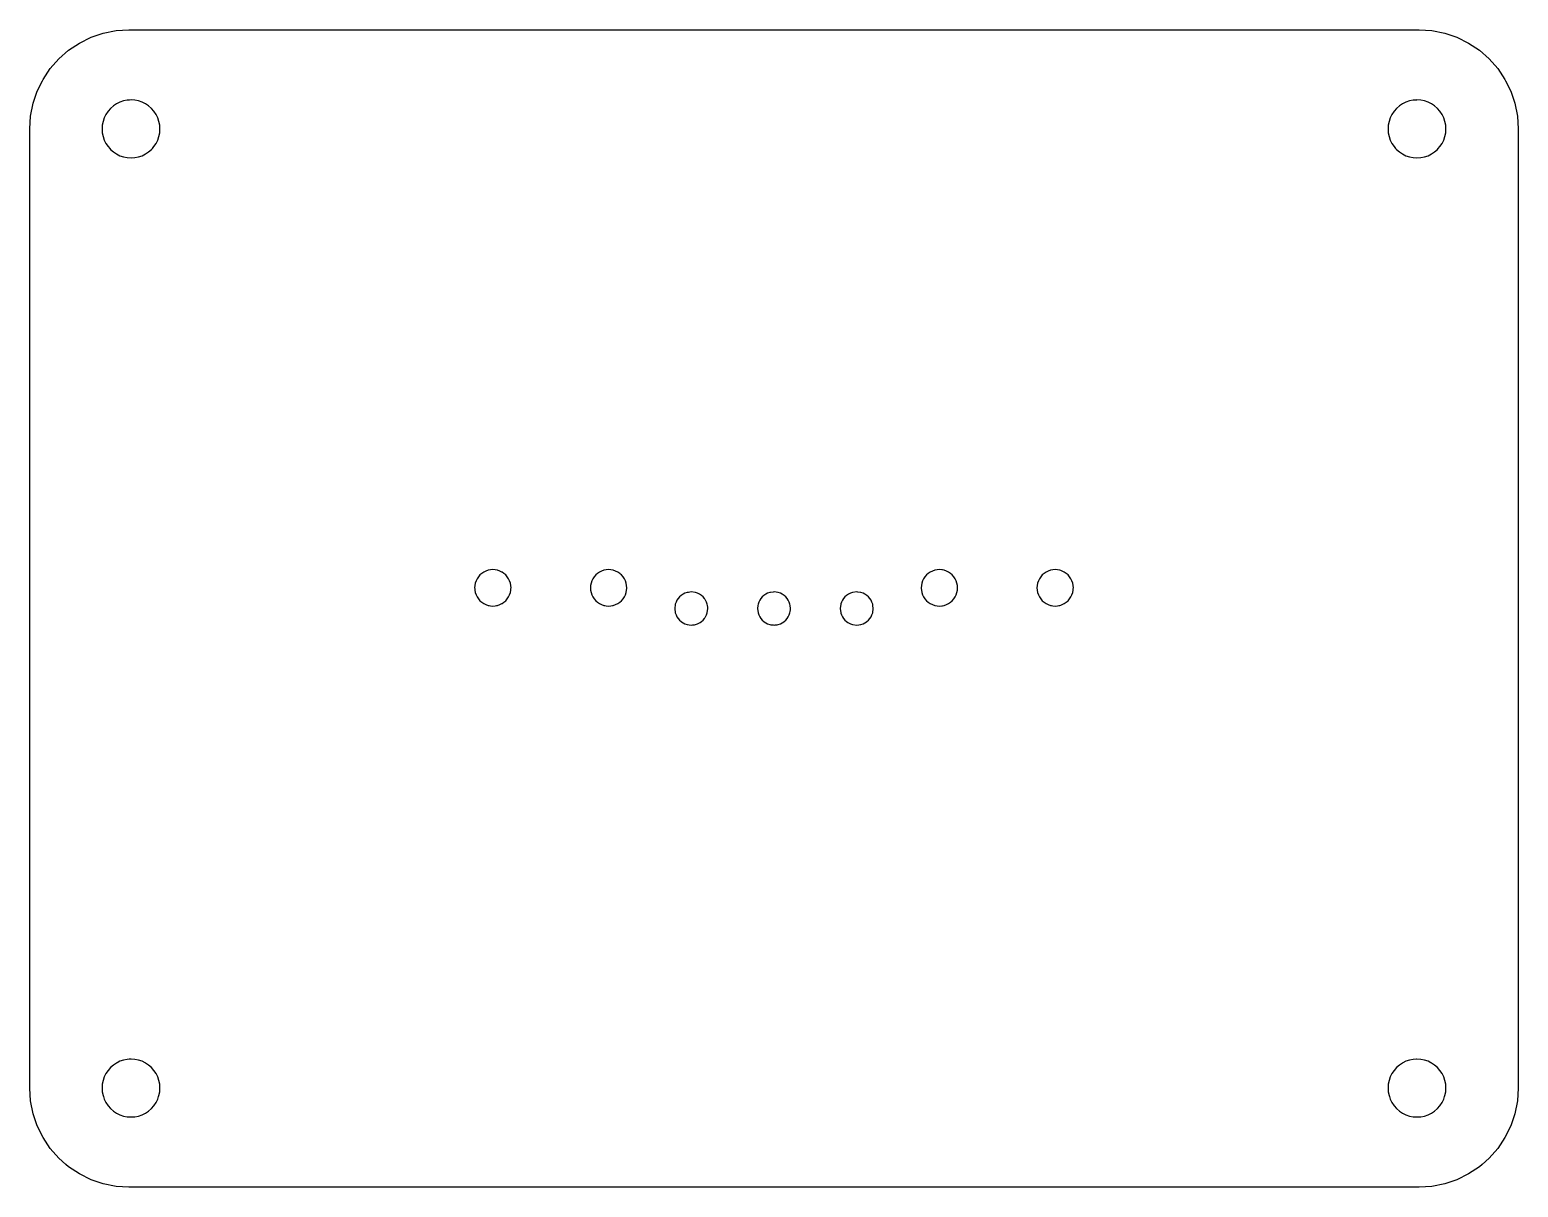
# Model space of a CAD drawing. Extents: x -90 to 0, y 87 to 157.
import ezdxf

# ---------------------------------------------------------------- set-up
doc = ezdxf.new("R2010")
doc.units = 0

msp = doc.modelspace()

# ---------------------------------------------------------------- linework, layer by layer
at = {"layer": 'Layer 1', "color": 10}
for points in [[(-89.948997, 92.216999), (-90, 93), (-89.999802, 93.003), (-90, 93.003), (-90, 145), (-90, 145.727997), (-90, 150.998001), (-89.99987, 150.998001), (-90, 151), (-89.948997, 151.782997), (-89.795998, 152.553001), (-89.542999, 153.295998), (-89.235435, 153.919998), (-89.195999, 154), (-88.760002, 154.653), (-88.242996, 155.242996), (-87.653, 155.760002), (-87, 156.195999), (-86.295998, 156.542999), (-85.553001, 156.795998), (-84.782997, 156.948997), (-84, 157), (-83.998001, 156.99987), (-83.998001, 157), (-83.473663, 157), (-83.046097, 157), (-81.919998, 157), (-81.762085, 157), (-81.296608, 157), (-80.80706, 157), (-80.282692, 157), (-78, 157), (-12, 157), (-8.192, 157), (-6.003, 157), (-6.003, 156.999802), (-6, 157), (-5.217, 156.948997), (-4.447, 156.795998), (-3.704, 156.542999), (-3, 156.195999), (-2.347, 155.760002), (-1.757, 155.242996), (-1.24, 154.653), (-0.804, 154), (-0.764568, 153.919998), (-0.457, 153.295998), (-0.204, 152.553001), (-0.051, 151.782997), (0, 151), (-0.00013, 150.998001), (0, 150.998001), (0, 150.473663), (0, 150.046097), (0, 149.631172), (0, 149.204155), (0, 148.762085), (0, 148.296608), (0, 147.80706), (0, 147.282692), (0, 145.727997), (0, 145.390808), (0, 145), (0, 99), (0, 96.576), (0, 93.003), (-0.000195, 93.003), (0, 93), (-0.051, 92.216999), (-0.204, 91.447001), (-0.271762, 91.247999), (-0.457, 90.704), (-0.804, 90), (-1.24, 89.347), (-1.757, 88.757), (-2.182667, 88.384001), (-2.347, 88.24), (-3, 87.804), (-3.704, 87.457), (-4.447, 87.204), (-5.217, 87.051), (-6, 87), (-6.003, 87.000196), (-6.003, 87), (-6.526333, 87), (-6.953901, 87), (-7.36883, 87), (-7.795844, 87), (-8.237913, 87), (-12, 87), (-83.998001, 87), (-83.998001, 87.000131), (-84, 87), (-84.782997, 87.051), (-85.553001, 87.204), (-86.295998, 87.457), (-87, 87.804), (-87.653, 88.24), (-87.817329, 88.384001), (-88.242996, 88.757), (-88.760002, 89.347), (-89.195999, 90), (-89.542999, 90.704), (-89.795998, 91.447001), (-89.948997, 92.216999)], [(-84.106003, 149.266998), (-83.876999, 149.251999), (-83.649002, 149.266998), (-83.424004, 149.311996), (-83.208, 149.385002), (-83.001999, 149.487), (-82.811996, 149.613998), (-82.639999, 149.764999), (-82.588203, 149.823997), (-82.488998, 149.936996), (-82.362, 150.126999), (-82.261002, 150.333), (-82.186996, 150.549004), (-82.141998, 150.774002), (-82.126999, 151.001999), (-82.141998, 151.231003), (-82.186996, 151.455002), (-82.261002, 151.671997), (-82.359535, 151.872002), (-82.362, 151.876999), (-82.488998, 152.068001), (-82.639999, 152.239998), (-82.811996, 152.390999), (-83.001999, 152.517998), (-83.208, 152.619003), (-83.424004, 152.693001), (-83.649002, 152.737999), (-83.876999, 152.752998), (-83.968002, 152.74704), (-84.106003, 152.737999), (-84.330002, 152.693001), (-84.546997, 152.619003), (-84.751999, 152.517998), (-84.943001, 152.390999), (-85.114998, 152.239998), (-85.265999, 152.068001), (-85.392998, 151.876999), (-85.395462, 151.872002), (-85.494003, 151.671997), (-85.568001, 151.455002), (-85.612999, 151.231003), (-85.627998, 151.001999), (-85.612999, 150.774002), (-85.568001, 150.549004), (-85.494003, 150.333), (-85.392998, 150.126999), (-85.265999, 149.936996), (-85.166794, 149.823997), (-85.114998, 149.764999), (-84.943001, 149.613998), (-84.751999, 149.487), (-84.546997, 149.385002), (-84.330002, 149.311996), (-84.106003, 149.266998)], [(-6.351, 149.266998), (-6.123, 149.251999), (-5.894, 149.266998), (-5.67, 149.311996), (-5.453, 149.385002), (-5.248, 149.487), (-5.057, 149.613998), (-4.885, 149.764999), (-4.833203, 149.823997), (-4.734, 149.936996), (-4.607, 150.126999), (-4.506, 150.333), (-4.432, 150.549004), (-4.387, 150.774002), (-4.373, 151.001999), (-4.387, 151.231003), (-4.432, 151.455002), (-4.506, 151.671997), (-4.604537, 151.872002), (-4.607, 151.876999), (-4.734, 152.068001), (-4.885, 152.239998), (-5.057, 152.390999), (-5.248, 152.517998), (-5.453, 152.619003), (-5.67, 152.693001), (-5.894, 152.737999), (-6.123, 152.752998), (-6.144, 152.751617), (-6.351, 152.737999), (-6.576, 152.693001), (-6.792, 152.619003), (-6.998, 152.517998), (-7.188, 152.390999), (-7.36, 152.239998), (-7.511, 152.068001), (-7.638, 151.876999), (-7.640463, 151.872002), (-7.739, 151.671997), (-7.813, 151.455002), (-7.858, 151.231003), (-7.873, 151.001999), (-7.858, 150.774002), (-7.813, 150.549004), (-7.739, 150.333), (-7.638, 150.126999), (-7.511, 149.936996), (-7.411797, 149.823997), (-7.36, 149.764999), (-7.188, 149.613998), (-6.998, 149.487), (-6.792, 149.385002), (-6.576, 149.311996), (-6.351, 149.266998)], [(-62.550999, 122.297001), (-62.464001, 122.253838), (-62.422001, 122.233002), (-62.285999, 122.187), (-62.230606, 122.175999), (-62.145, 122.159), (-62.000999, 122.150002), (-61.856998, 122.159), (-61.771393, 122.175999), (-61.716, 122.187), (-61.580002, 122.233002), (-61.451, 122.297001), (-61.439999, 122.304333), (-61.331001, 122.376999), (-61.223, 122.472), (-61.127998, 122.580002), (-61.048, 122.700001), (-60.985001, 122.828999), (-60.938, 122.965), (-60.91, 123.105999), (-60.904125, 123.200001), (-60.901001, 123.25), (-60.91, 123.393002), (-60.938, 123.534), (-60.985001, 123.671001), (-61.048, 123.799999), (-61.127998, 123.918999), (-61.223, 124.028), (-61.331001, 124.122002), (-61.439999, 124.194668), (-61.451, 124.202), (-61.580002, 124.265999), (-61.716, 124.312), (-61.856998, 124.34), (-62.000999, 124.349998), (-62.145, 124.34), (-62.285999, 124.312), (-62.422001, 124.265999), (-62.464001, 124.245163), (-62.550999, 124.202), (-62.671001, 124.122002), (-62.778999, 124.028), (-62.874001, 123.918999), (-62.953999, 123.799999), (-63.016998, 123.671001), (-63.063999, 123.534), (-63.091999, 123.393002), (-63.101002, 123.25), (-63.097874, 123.200001), (-63.091999, 123.105999), (-63.063999, 122.965), (-63.016998, 122.828999), (-62.953999, 122.700001), (-62.874001, 122.580002), (-62.778999, 122.472), (-62.671001, 122.376999), (-62.550999, 122.297001)], [(-55.422001, 122.233002), (-55.296001, 122.190384), (-55.285999, 122.187), (-55.230606, 122.175999), (-55.145, 122.159), (-55.000999, 122.150002), (-54.856998, 122.159), (-54.771393, 122.175999), (-54.716, 122.187), (-54.580002, 122.233002), (-54.451, 122.297001), (-54.331001, 122.376999), (-54.223, 122.472), (-54.127998, 122.580002), (-54.048, 122.700001), (-53.985001, 122.828999), (-53.938, 122.965), (-53.91, 123.105999), (-53.904125, 123.200001), (-53.901001, 123.25), (-53.91, 123.393002), (-53.938, 123.534), (-53.985001, 123.671001), (-54.048, 123.799999), (-54.127998, 123.918999), (-54.223, 124.028), (-54.271999, 124.070648), (-54.331001, 124.122002), (-54.451, 124.202), (-54.580002, 124.265999), (-54.716, 124.312), (-54.856998, 124.34), (-55.000999, 124.349998), (-55.145, 124.34), (-55.285999, 124.312), (-55.296001, 124.308617), (-55.422001, 124.265999), (-55.550999, 124.202), (-55.671001, 124.122002), (-55.778999, 124.028), (-55.874001, 123.918999), (-55.953999, 123.799999), (-56.016998, 123.671001), (-56.063999, 123.534), (-56.091999, 123.393002), (-56.101002, 123.25), (-56.097874, 123.200001), (-56.091999, 123.105999), (-56.063999, 122.965), (-56.016998, 122.828999), (-55.953999, 122.700001), (-55.874001, 122.580002), (-55.778999, 122.472), (-55.671001, 122.376999), (-55.550999, 122.297001), (-55.422001, 122.233002)], [(-36.062, 122.965), (-36.014999, 122.828999), (-35.952, 122.700001), (-35.872002, 122.580002), (-35.777, 122.472), (-35.668999, 122.376999), (-35.549, 122.297001), (-35.419998, 122.233002), (-35.284, 122.187), (-35.143002, 122.159), (-34.999001, 122.150002), (-34.855, 122.159), (-34.816002, 122.166744), (-34.714001, 122.187), (-34.577999, 122.233002), (-34.449001, 122.297001), (-34.328999, 122.376999), (-34.221001, 122.472), (-34.125999, 122.580002), (-34.046001, 122.700001), (-33.983002, 122.828999), (-33.936001, 122.965), (-33.908001, 123.105999), (-33.902126, 123.200001), (-33.898998, 123.25), (-33.908001, 123.393002), (-33.936001, 123.534), (-33.983002, 123.671001), (-34.046001, 123.799999), (-34.125999, 123.918999), (-34.221001, 124.028), (-34.328999, 124.122002), (-34.449001, 124.202), (-34.577999, 124.265999), (-34.714001, 124.312), (-34.816002, 124.332256), (-34.855, 124.34), (-34.999001, 124.349998), (-35.143002, 124.34), (-35.284, 124.312), (-35.419998, 124.265999), (-35.549, 124.202), (-35.668999, 124.122002), (-35.777, 124.028), (-35.872002, 123.918999), (-35.952, 123.799999), (-36.014999, 123.671001), (-36.062, 123.534), (-36.09, 123.393002), (-36.098999, 123.25), (-36.095875, 123.200001), (-36.09, 123.105999), (-36.062, 122.965)], [(-28.777, 122.472), (-28.672001, 122.379639), (-28.669001, 122.376999), (-28.549, 122.297001), (-28.42, 122.233002), (-28.284, 122.187), (-28.228607, 122.175999), (-28.143, 122.159), (-27.999001, 122.150002), (-27.855, 122.159), (-27.769392, 122.175999), (-27.714001, 122.187), (-27.648001, 122.209324), (-27.577999, 122.233002), (-27.448999, 122.297001), (-27.329, 122.376999), (-27.221001, 122.472), (-27.125999, 122.580002), (-27.046, 122.700001), (-26.983, 122.828999), (-26.936001, 122.965), (-26.908001, 123.105999), (-26.902124, 123.200001), (-26.899, 123.25), (-26.908001, 123.393002), (-26.936001, 123.534), (-26.983, 123.671001), (-27.046, 123.799999), (-27.125999, 123.918999), (-27.221001, 124.028), (-27.329, 124.122002), (-27.448999, 124.202), (-27.577999, 124.265999), (-27.648001, 124.289677), (-27.714001, 124.312), (-27.855, 124.34), (-27.999001, 124.349998), (-28.143, 124.34), (-28.284, 124.312), (-28.42, 124.265999), (-28.549, 124.202), (-28.669001, 124.122002), (-28.672001, 124.119389), (-28.777, 124.028), (-28.872, 123.918999), (-28.952, 123.799999), (-29.014999, 123.671001), (-29.062, 123.534), (-29.09, 123.393002), (-29.099001, 123.25), (-29.09, 123.105999), (-29.062, 122.965), (-29.014999, 122.828999), (-28.952, 122.700001), (-28.872, 122.580002), (-28.777, 122.472)], [(-49.473122, 121.152), (-49.390999, 121.207001), (-49.292999, 121.292999), (-49.207001, 121.390999), (-49.152, 121.473122), (-49.133999, 121.5), (-49.076, 121.617001), (-49.034, 121.741001), (-49, 122), (-49.005245, 122.076332), (-49.019432, 122.184418), (-49.034, 122.258999), (-49.076, 122.382999), (-49.133999, 122.5), (-49.152, 122.526878), (-49.207001, 122.609001), (-49.292999, 122.707001), (-49.390999, 122.792999), (-49.5, 122.866001), (-49.617001, 122.924), (-49.741001, 122.966), (-50, 123), (-50.175999, 122.976894), (-50.258999, 122.966), (-50.382999, 122.924), (-50.5, 122.866001), (-50.609001, 122.792999), (-50.707001, 122.707001), (-50.792999, 122.609001), (-50.866001, 122.5), (-50.924, 122.382999), (-50.966, 122.258999), (-50.976433, 122.205582), (-50.980316, 122.175999), (-50.996243, 122.054668), (-51, 122), (-50.994755, 121.923668), (-50.980568, 121.815582), (-50.966, 121.741001), (-50.924, 121.617001), (-50.866001, 121.5), (-50.792999, 121.390999), (-50.707001, 121.292999), (-50.609001, 121.207001), (-50.526878, 121.152), (-50.5, 121.133999), (-50.382999, 121.076), (-50.258999, 121.034), (-50, 121), (-49.923668, 121.005245), (-49.815582, 121.019432), (-49.741001, 121.034), (-49.617001, 121.076), (-49.5, 121.133999), (-49.473122, 121.152)], [(-45.056, 121.003849), (-45, 121), (-44.923668, 121.005245), (-44.815582, 121.019432), (-44.741001, 121.034), (-44.617001, 121.076), (-44.5, 121.133999), (-44.473122, 121.152), (-44.390999, 121.207001), (-44.292999, 121.292999), (-44.207001, 121.390999), (-44.133999, 121.5), (-44.076, 121.617001), (-44.034, 121.741001), (-44.019432, 121.815582), (-44.005245, 121.923668), (-44, 122), (-44.023106, 122.175999), (-44.034, 122.258999), (-44.076, 122.382999), (-44.133999, 122.5), (-44.207001, 122.609001), (-44.292999, 122.707001), (-44.390999, 122.792999), (-44.5, 122.866001), (-44.617001, 122.924), (-44.741001, 122.966), (-45, 123), (-45.054668, 122.996243), (-45.056, 122.996071), (-45.205582, 122.976433), (-45.258999, 122.966), (-45.382999, 122.924), (-45.5, 122.866001), (-45.609001, 122.792999), (-45.707001, 122.707001), (-45.792999, 122.609001), (-45.866001, 122.5), (-45.924, 122.382999), (-45.966, 122.258999), (-45.976894, 122.175999), (-46, 122), (-45.966, 121.741001), (-45.924, 121.617001), (-45.866001, 121.5), (-45.792999, 121.390999), (-45.707001, 121.292999), (-45.609001, 121.207001), (-45.526878, 121.152), (-45.5, 121.133999), (-45.382999, 121.076), (-45.258999, 121.034), (-45.184418, 121.019432), (-45.076332, 121.005245), (-45.056, 121.003849)], [(-40.258999, 121.034), (-40, 121), (-39.741001, 121.034), (-39.617001, 121.076), (-39.5, 121.133999), (-39.473122, 121.152), (-39.390999, 121.207001), (-39.292999, 121.292999), (-39.207001, 121.390999), (-39.133999, 121.5), (-39.076, 121.617001), (-39.034, 121.741001), (-39.019432, 121.815582), (-39.005245, 121.923668), (-39, 122), (-39.023106, 122.175999), (-39.034, 122.258999), (-39.076, 122.382999), (-39.133999, 122.5), (-39.207001, 122.609001), (-39.292999, 122.707001), (-39.390999, 122.792999), (-39.5, 122.866001), (-39.617001, 122.924), (-39.741001, 122.966), (-39.936001, 122.9916), (-40, 123), (-40.258999, 122.966), (-40.382999, 122.924), (-40.5, 122.866001), (-40.609001, 122.792999), (-40.707001, 122.707001), (-40.792999, 122.609001), (-40.866001, 122.5), (-40.924, 122.382999), (-40.959999, 122.276714), (-40.966, 122.258999), (-41, 122), (-40.966, 121.741001), (-40.959999, 121.723286), (-40.924, 121.617001), (-40.866001, 121.5), (-40.792999, 121.390999), (-40.707001, 121.292999), (-40.609001, 121.207001), (-40.526878, 121.152), (-40.5, 121.133999), (-40.382999, 121.076), (-40.258999, 121.034)], [(-84.106003, 91.261999), (-83.998001, 91.255398), (-83.968002, 91.253563), (-83.876999, 91.247999), (-83.649002, 91.261999), (-83.424004, 91.306999), (-83.208, 91.381001), (-83.001999, 91.482), (-82.811996, 91.608999), (-82.639999, 91.76), (-82.488998, 91.931999), (-82.362, 92.122999), (-82.261002, 92.327999), (-82.209167, 92.48), (-82.186996, 92.545), (-82.141998, 92.768999), (-82.126999, 92.997999), (-82.141998, 93.226), (-82.186996, 93.451), (-82.261002, 93.667), (-82.362, 93.872999), (-82.488998, 94.063), (-82.639999, 94.235001), (-82.811996, 94.386), (-83.001999, 94.513), (-83.032295, 94.528), (-83.208, 94.615), (-83.424004, 94.688), (-83.649002, 94.733), (-83.876999, 94.747999), (-83.968002, 94.742039), (-83.998001, 94.740074), (-84.106003, 94.733), (-84.330002, 94.688), (-84.546997, 94.615), (-84.721855, 94.528), (-84.751999, 94.513), (-84.943001, 94.386), (-85.114998, 94.235001), (-85.265999, 94.063), (-85.392998, 93.872999), (-85.494003, 93.667), (-85.568001, 93.451), (-85.612999, 93.226), (-85.62767, 93.003), (-85.627998, 92.997999), (-85.612999, 92.768999), (-85.568001, 92.545), (-85.545837, 92.48), (-85.494003, 92.327999), (-85.392998, 92.122999), (-85.265999, 91.931999), (-85.114998, 91.76), (-84.943001, 91.608999), (-84.751999, 91.482), (-84.546997, 91.381001), (-84.330002, 91.306999), (-84.106003, 91.261999)], [(-6.144, 91.249289), (-6.123, 91.247999), (-5.894, 91.261999), (-5.67, 91.306999), (-5.453, 91.381001), (-5.248, 91.482), (-5.057, 91.608999), (-4.885, 91.76), (-4.734, 91.931999), (-4.607, 92.122999), (-4.506, 92.327999), (-4.454166, 92.48), (-4.432, 92.545), (-4.387, 92.768999), (-4.373, 92.997999), (-4.387, 93.226), (-4.432, 93.451), (-4.506, 93.667), (-4.607, 93.872999), (-4.734, 94.063), (-4.885, 94.235001), (-5.057, 94.386), (-5.248, 94.513), (-5.278147, 94.528), (-5.453, 94.615), (-5.67, 94.688), (-5.894, 94.733), (-6.123, 94.747999), (-6.144, 94.746618), (-6.351, 94.733), (-6.576, 94.688), (-6.792, 94.615), (-6.967706, 94.528), (-6.998, 94.513), (-7.188, 94.386), (-7.36, 94.235001), (-7.511, 94.063), (-7.638, 93.872999), (-7.739, 93.667), (-7.813, 93.451), (-7.858, 93.226), (-7.873, 92.997999), (-7.858, 92.768999), (-7.813, 92.545), (-7.790834, 92.48), (-7.739, 92.327999), (-7.638, 92.122999), (-7.511, 91.931999), (-7.36, 91.76), (-7.188, 91.608999), (-6.998, 91.482), (-6.792, 91.381001), (-6.576, 91.306999), (-6.351, 91.261999), (-6.144, 91.249289), (-6.144, 91.249289)]]:
    msp.add_lwpolyline(points, dxfattribs=at)

doc.saveas('drawing.dxf')
